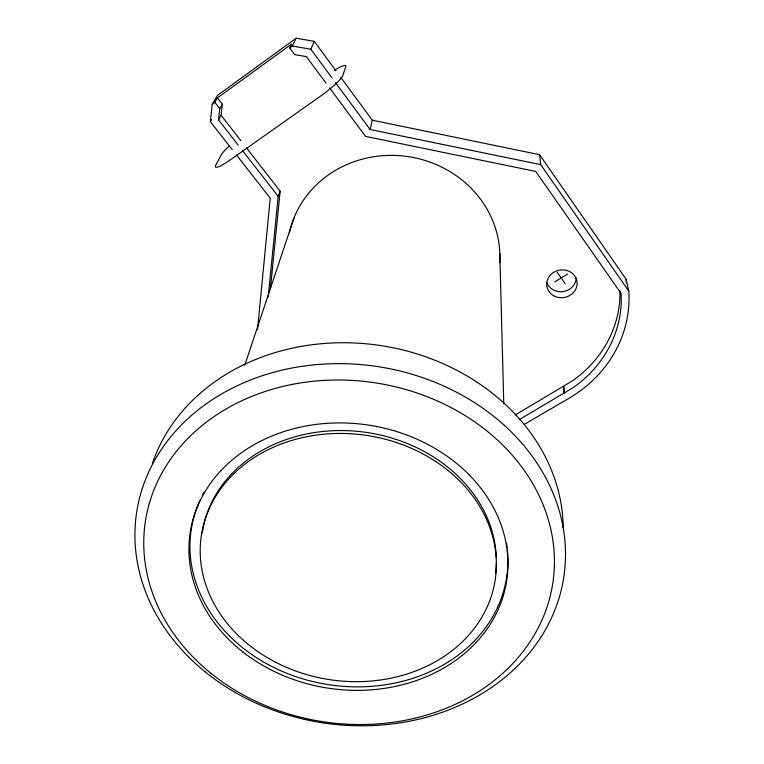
<?xml version="1.0" encoding="UTF-8"?>
<svg xmlns="http://www.w3.org/2000/svg" width="764" height="764" viewBox="0 0 764 764"><rect width="100%" height="100%" fill="white"/><g stroke="black" fill="none" stroke-linecap="round" stroke-linejoin="round"><path stroke-width="1.15" d="M257.573 329.255L270.236 198.143L236.649 155.235M268.212 296.909L278.182 196.358L280.149 191.143L246.619 148.073M270.351 289.384L280.149 191.143M232.266 149.639L210.367 121.667L212.258 104.162L217.52 95.357L296.184 38.2L314.262 41.351L335.94 70.804M238.167 145.065L218.523 119.881L219.765 108.698L222.353 104.21L217.444 97.878L291.667 43.997L289.728 47.979L294.656 54.597L306.412 56.641L326.123 83.228M218.523 119.881L221.111 115.307L222.353 104.21M524.19 424.431L568.75 398.426A129.135 117.809 -2.8 0 0 628.791 291.113L540.673 164.632L370.101 129.498L372.307 120.206L340.83 77.45M244.757 365.249L293.959 218.036M331.996 77.918L310.833 49.259L314.262 41.351M289.728 47.979L292.383 46.05L296.184 38.2M210.367 121.667L211.532 119.642M212.258 104.162L214.808 102.309L217.444 97.878M515.27 414.947L572.685 380.711A120.397 110.045 -2.9 0 0 619.976 295.84L619.871 290.597M519.148 419.742L573.497 387.396A121.524 110.847 -2.8 0 0 621.266 301.942L621.103 293.491L535.717 171.422L365.545 136.393L329.647 87.975M554.845 281.878L567.528 274.075M292.383 46.05L310.833 49.259M372.307 120.206L539.575 154.691L626.088 279.185L628.791 291.113M242.532 150.651L278.182 196.358M214.808 102.309L219.765 108.698M221.111 115.307L240.794 140.586M335.52 82.693L370.101 129.498M557.099 272.28L565.245 283.673M539.575 154.691L540.673 164.632M563.822 386.431L564.548 393.154M563.412 386.679L564.138 393.403M499.818 253.629L503.772 403.774M576.257 277.829A15.099 13.781 -9.3 0 1 563.374 291.523A15.099 13.781 -9.3 0 1 546.852 282.565M626.088 279.185A126.757 116.099 -3.1 0 1 626.27 282.69M289.413 232.963A106.406 98.814 8.5 0 1 407.25 156.486A106.406 98.814 8.5 0 1 499.666 262.549M202.279 532.938A148.063 123.224 8.5 0 1 355.413 431.154A148.063 123.224 8.5 0 1 496.275 557.319M496.314 563.135A148.063 123.224 8.5 0 1 495.578 573.525M507.821 557.099A159.495 132.774 8.5 0 1 322.666 683.656A159.495 132.774 8.5 0 1 200.053 500M202.641 494.7A159.495 132.774 8.5 0 1 203.749 492.608M506.503 543.137A159.495 132.774 8.5 0 1 507.134 547.788M507.382 550.118A159.495 132.774 8.5 0 1 507.774 555.944M152.361 463.5A210.071 176.923 8.5 0 1 381.666 345.72A210.071 176.923 8.5 0 1 563.24 527.752M228.894 146.392A23.503 3.61 -38.2 0 0 220.968 155.245L215.782 165.215A23.971 3.753 -38.2 0 0 230.518 159.705L320.765 95.997A24.668 3.935 -37.6 0 0 342.902 75.302L345.72 66.793A24.181 3.772 -37.5 0 0 334.365 70.364M554.874 296.327A15.242 13.876 -9.1 0 0 577.116 282.804A15.242 13.876 -9.1 0 0 553.757 272.28A15.242 13.876 -9.1 0 0 554.874 296.327M250.821 646.42A148.588 123.51 8.5 0 0 493.582 588.175A148.588 123.51 8.5 0 0 300.5 438.087A148.588 123.51 8.5 0 0 250.821 646.42M242.99 652.045A160.058 133.079 8.5 0 0 504.823 590.094A160.058 133.079 8.5 0 0 297.502 427.792A160.058 133.079 8.5 0 0 242.99 652.045M205.01 671.737A216.011 180.228 8.5 0 0 560.48 592.988A216.011 180.228 8.5 0 0 285.163 369.432A216.011 180.228 8.5 0 0 205.01 671.737M211.122 673.437A206.041 171.451 8.5 0 0 549.793 597.744A206.041 171.451 8.5 0 0 286.366 385.629A206.041 171.451 8.5 0 0 211.122 673.437"/></g></svg>
